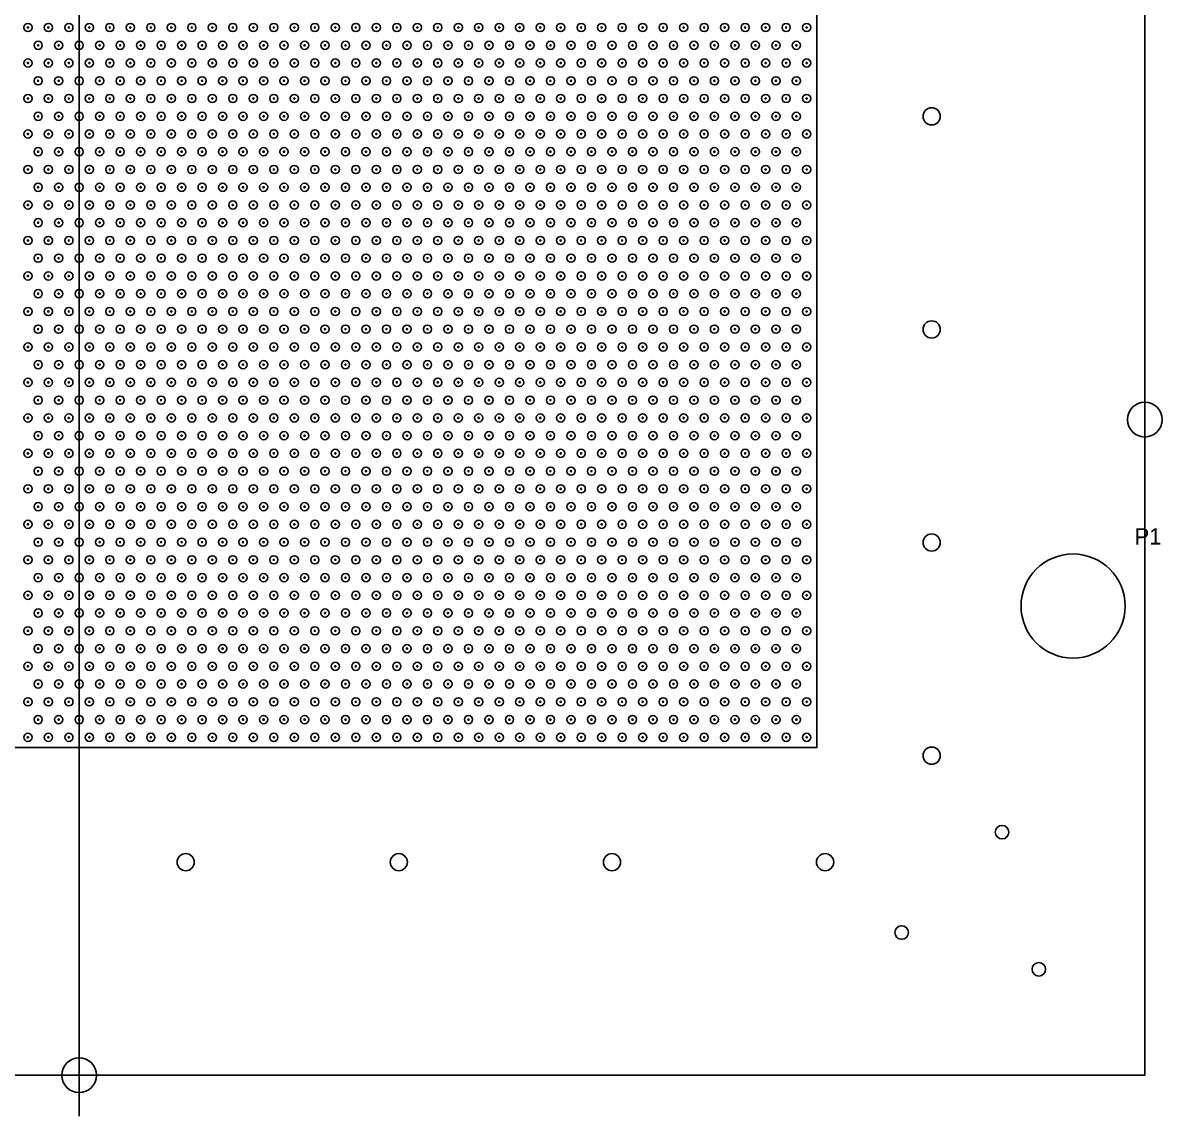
# Model space of a CAD drawing. Header units: millimetres. Extents: x -270 to 270, y -270 to 270.
# Drawn here: x -13.8 to 264.2, y -270 to -3.2 of the extents above; entities that cross this region are included whole.
import ezdxf

# ---------------------------------------------------------------- set-up
doc = ezdxf.new("R2010")
doc.units = ezdxf.units.MM
for name, color, linetype in [('ADXL', 30, 'Continuous'), ('APPUIS', 2, 'Continuous'), ('AXES', 8, 'Continuous'), ('CONTOUR', 7, 'Continuous'), ('MANUTENTION', 40, 'Continuous'), ('ORIFICES', 1, 'Continuous'), ('TARAUDAGES', 6, 'Continuous'), ('TROUS_LAMAGES', 5, 'Continuous'), ('ZONE_PERCEE', 3, 'Continuous')]:
    doc.layers.add(name, color=color, linetype=linetype)

msp = doc.modelspace()

# ---------------------------------------------------------------- linework, layer by layer
at = {"layer": 'ADXL'}
for centre in [(225.18, -200.68), (200.68, -225.18), (234.14, -234.14)]:
    msp.add_circle(centre, 1.65, dxfattribs=at)
at = {"layer": 'APPUIS'}
msp.add_circle((242.5, -145.5), 12.7, dxfattribs=at)
at = {"layer": 'AXES'}
msp.add_line((0, -270), (0, 270), dxfattribs=at)
at = {"layer": 'CONTOUR'}
msp.add_lwpolyline([(-260, -260), (260, -260), (260, 260), (-260, 260)], close=True, dxfattribs=at)
at = {"layer": 'MANUTENTION'}
for centre in [(260, -100), (0, -260)]:
    msp.add_circle(centre, 4.25, dxfattribs=at)
at = {"layer": 'ORIFICES'}
for centre in [(-12.5, -4.33), (-7.5, -4.33), (-2.5, -4.33), (2.5, -4.33), (7.5, -4.33), (12.5, -4.33), (17.5, -4.33), (22.5, -4.33), (27.5, -4.33), (32.5, -4.33), (37.5, -4.33), (42.5, -4.33), (47.5, -4.33), (52.5, -4.33), (57.5, -4.33), (62.5, -4.33), (67.5, -4.33), (72.5, -4.33), (77.5, -4.33), (82.5, -4.33), (87.5, -4.33), (92.5, -4.33), (97.5, -4.33), (102.5, -4.33), (107.5, -4.33), (112.5, -4.33), (117.5, -4.33), (122.5, -4.33), (127.5, -4.33), (132.5, -4.33), (137.5, -4.33), (142.5, -4.33), (147.5, -4.33), (152.5, -4.33), (157.5, -4.33), (162.5, -4.33), (167.5, -4.33), (172.5, -4.33), (177.5, -4.33), (-10, -8.66), (-5, -8.66), (0, -8.66), (5, -8.66), (10, -8.66), (15, -8.66), (20, -8.66), (25, -8.66), (30, -8.66), (35, -8.66), (40, -8.66), (45, -8.66), (50, -8.66), (55, -8.66), (60, -8.66), (65, -8.66), (70, -8.66), (75, -8.66), (80, -8.66), (85, -8.66), (90, -8.66), (95, -8.66), (100, -8.66), (105, -8.66), (110, -8.66), (115, -8.66), (120, -8.66), (125, -8.66), (130, -8.66), (135, -8.66), (140, -8.66), (145, -8.66), (150, -8.66), (155, -8.66), (160, -8.66), (165, -8.66), (170, -8.66), (175, -8.66), (-12.5, -12.99), (-7.5, -12.99), (-2.5, -12.99), (2.5, -12.99), (7.5, -12.99), (12.5, -12.99), (17.5, -12.99), (22.5, -12.99), (27.5, -12.99), (32.5, -12.99), (37.5, -12.99), (42.5, -12.99), (47.5, -12.99), (52.5, -12.99), (57.5, -12.99), (62.5, -12.99), (67.5, -12.99), (72.5, -12.99), (77.5, -12.99), (82.5, -12.99), (87.5, -12.99), (92.5, -12.99), (97.5, -12.99), (102.5, -12.99), (107.5, -12.99), (112.5, -12.99), (117.5, -12.99), (122.5, -12.99), (127.5, -12.99), (132.5, -12.99), (137.5, -12.99), (142.5, -12.99), (147.5, -12.99), (152.5, -12.99), (157.5, -12.99), (162.5, -12.99), (167.5, -12.99), (172.5, -12.99), (177.5, -12.99), (-10, -17.32), (-5, -17.32), (0, -17.32), (5, -17.32), (10, -17.32), (15, -17.32), (20, -17.32), (25, -17.32), (30, -17.32), (35, -17.32), (40, -17.32), (45, -17.32), (50, -17.32), (55, -17.32), (60, -17.32), (65, -17.32), (70, -17.32), (75, -17.32), (80, -17.32), (85, -17.32), (90, -17.32), (95, -17.32), (100, -17.32), (105, -17.32), (110, -17.32), (115, -17.32), (120, -17.32), (125, -17.32), (130, -17.32), (135, -17.32), (140, -17.32), (145, -17.32), (150, -17.32), (155, -17.32), (160, -17.32), (165, -17.32), (170, -17.32), (175, -17.32), (-12.5, -21.65), (-7.5, -21.65), (-2.5, -21.65), (2.5, -21.65), (7.5, -21.65), (12.5, -21.65), (17.5, -21.65), (22.5, -21.65), (27.5, -21.65), (32.5, -21.65), (37.5, -21.65), (42.5, -21.65), (47.5, -21.65), (52.5, -21.65), (57.5, -21.65), (62.5, -21.65), (67.5, -21.65), (72.5, -21.65), (77.5, -21.65), (82.5, -21.65), (87.5, -21.65), (92.5, -21.65), (97.5, -21.65), (102.5, -21.65), (107.5, -21.65), (112.5, -21.65), (117.5, -21.65), (122.5, -21.65), (127.5, -21.65), (132.5, -21.65), (137.5, -21.65), (142.5, -21.65), (147.5, -21.65), (152.5, -21.65), (157.5, -21.65), (162.5, -21.65), (167.5, -21.65), (172.5, -21.65), (177.5, -21.65), (-10, -25.98), (-5, -25.98), (0, -25.98), (5, -25.98), (10, -25.98), (15, -25.98), (20, -25.98), (25, -25.98), (30, -25.98), (35, -25.98), (40, -25.98), (45, -25.98), (50, -25.98), (55, -25.98), (60, -25.98), (65, -25.98), (70, -25.98), (75, -25.98), (80, -25.98), (85, -25.98), (90, -25.98), (95, -25.98), (100, -25.98), (105, -25.98), (110, -25.98), (115, -25.98), (120, -25.98), (125, -25.98), (130, -25.98), (135, -25.98), (140, -25.98), (145, -25.98), (150, -25.98), (155, -25.98), (160, -25.98), (165, -25.98), (170, -25.98), (175, -25.98), (-12.5, -30.31), (-7.5, -30.31), (-2.5, -30.31), (2.5, -30.31), (7.5, -30.31), (12.5, -30.31), (17.5, -30.31), (22.5, -30.31), (27.5, -30.31), (32.5, -30.31), (37.5, -30.31), (42.5, -30.31), (47.5, -30.31), (52.5, -30.31), (57.5, -30.31), (62.5, -30.31), (67.5, -30.31), (72.5, -30.31), (77.5, -30.31), (82.5, -30.31), (87.5, -30.31), (92.5, -30.31), (97.5, -30.31), (102.5, -30.31), (107.5, -30.31), (112.5, -30.31), (117.5, -30.31), (122.5, -30.31), (127.5, -30.31), (132.5, -30.31), (137.5, -30.31), (142.5, -30.31), (147.5, -30.31), (152.5, -30.31), (157.5, -30.31), (162.5, -30.31), (167.5, -30.31), (172.5, -30.31), (177.5, -30.31), (-10, -34.64), (-5, -34.64), (0, -34.64), (5, -34.64), (10, -34.64), (15, -34.64), (20, -34.64), (25, -34.64), (30, -34.64), (35, -34.64), (40, -34.64), (45, -34.64), (50, -34.64), (55, -34.64), (60, -34.64), (65, -34.64), (70, -34.64), (75, -34.64), (80, -34.64), (85, -34.64), (90, -34.64), (95, -34.64), (100, -34.64), (105, -34.64), (110, -34.64), (115, -34.64), (120, -34.64), (125, -34.64), (130, -34.64), (135, -34.64), (140, -34.64), (145, -34.64), (150, -34.64), (155, -34.64), (160, -34.64), (165, -34.64), (170, -34.64), (175, -34.64), (-12.5, -38.97), (-7.5, -38.97), (-2.5, -38.97), (2.5, -38.97), (7.5, -38.97), (12.5, -38.97), (17.5, -38.97), (22.5, -38.97), (27.5, -38.97), (32.5, -38.97), (37.5, -38.97), (42.5, -38.97), (47.5, -38.97), (52.5, -38.97), (57.5, -38.97), (62.5, -38.97), (67.5, -38.97), (72.5, -38.97), (77.5, -38.97), (82.5, -38.97), (87.5, -38.97), (92.5, -38.97), (97.5, -38.97), (102.5, -38.97), (107.5, -38.97), (112.5, -38.97), (117.5, -38.97), (122.5, -38.97), (127.5, -38.97), (132.5, -38.97), (137.5, -38.97), (142.5, -38.97), (147.5, -38.97), (152.5, -38.97), (157.5, -38.97), (162.5, -38.97), (167.5, -38.97), (172.5, -38.97), (177.5, -38.97), (-10, -43.3), (-5, -43.3), (0, -43.3), (5, -43.3), (10, -43.3), (15, -43.3), (20, -43.3), (25, -43.3), (30, -43.3), (35, -43.3), (40, -43.3), (45, -43.3), (50, -43.3), (55, -43.3), (60, -43.3), (65, -43.3), (70, -43.3), (75, -43.3), (80, -43.3), (85, -43.3), (90, -43.3), (95, -43.3), (100, -43.3), (105, -43.3), (110, -43.3), (115, -43.3), (120, -43.3), (125, -43.3), (130, -43.3), (135, -43.3), (140, -43.3), (145, -43.3), (150, -43.3), (155, -43.3), (160, -43.3), (165, -43.3), (170, -43.3), (175, -43.3), (-12.5, -47.63), (-7.5, -47.63), (-2.5, -47.63), (2.5, -47.63), (7.5, -47.63), (12.5, -47.63), (17.5, -47.63), (22.5, -47.63), (27.5, -47.63), (32.5, -47.63), (37.5, -47.63), (42.5, -47.63), (47.5, -47.63), (52.5, -47.63), (57.5, -47.63), (62.5, -47.63), (67.5, -47.63), (72.5, -47.63), (77.5, -47.63), (82.5, -47.63), (87.5, -47.63), (92.5, -47.63), (97.5, -47.63), (102.5, -47.63), (107.5, -47.63), (112.5, -47.63), (117.5, -47.63), (122.5, -47.63), (127.5, -47.63), (132.5, -47.63), (137.5, -47.63), (142.5, -47.63), (147.5, -47.63), (152.5, -47.63), (157.5, -47.63), (162.5, -47.63), (167.5, -47.63), (172.5, -47.63), (177.5, -47.63), (-10, -51.96), (-5, -51.96), (0, -51.96), (5, -51.96), (10, -51.96), (15, -51.96), (20, -51.96), (25, -51.96), (30, -51.96), (35, -51.96), (40, -51.96), (45, -51.96), (50, -51.96), (55, -51.96), (60, -51.96), (65, -51.96), (70, -51.96), (75, -51.96), (80, -51.96), (85, -51.96), (90, -51.96), (95, -51.96), (100, -51.96), (105, -51.96), (110, -51.96), (115, -51.96), (120, -51.96), (125, -51.96), (130, -51.96), (135, -51.96), (140, -51.96), (145, -51.96), (150, -51.96), (155, -51.96), (160, -51.96), (165, -51.96), (170, -51.96), (175, -51.96), (-12.5, -56.29), (-7.5, -56.29), (-2.5, -56.29), (2.5, -56.29), (7.5, -56.29), (12.5, -56.29), (17.5, -56.29), (22.5, -56.29), (27.5, -56.29), (32.5, -56.29), (37.5, -56.29), (42.5, -56.29), (47.5, -56.29), (52.5, -56.29), (57.5, -56.29), (62.5, -56.29), (67.5, -56.29), (72.5, -56.29), (77.5, -56.29), (82.5, -56.29), (87.5, -56.29), (92.5, -56.29), (97.5, -56.29), (102.5, -56.29), (107.5, -56.29), (112.5, -56.29), (117.5, -56.29), (122.5, -56.29), (127.5, -56.29), (132.5, -56.29), (137.5, -56.29), (142.5, -56.29), (147.5, -56.29), (152.5, -56.29), (157.5, -56.29), (162.5, -56.29), (167.5, -56.29), (172.5, -56.29), (177.5, -56.29), (-10, -60.62), (-5, -60.62), (0, -60.62), (5, -60.62), (10, -60.62), (15, -60.62), (20, -60.62), (25, -60.62), (30, -60.62), (35, -60.62), (40, -60.62), (45, -60.62), (50, -60.62), (55, -60.62), (60, -60.62), (65, -60.62), (70, -60.62), (75, -60.62), (80, -60.62), (85, -60.62), (90, -60.62), (95, -60.62), (100, -60.62), (105, -60.62), (110, -60.62), (115, -60.62), (120, -60.62), (125, -60.62), (130, -60.62), (135, -60.62), (140, -60.62), (145, -60.62), (150, -60.62), (155, -60.62), (160, -60.62), (165, -60.62), (170, -60.62), (175, -60.62), (-12.5, -64.95), (-7.5, -64.95), (-2.5, -64.95), (2.5, -64.95), (7.5, -64.95), (12.5, -64.95), (17.5, -64.95), (22.5, -64.95), (27.5, -64.95), (32.5, -64.95), (37.5, -64.95), (42.5, -64.95), (47.5, -64.95), (52.5, -64.95), (57.5, -64.95), (62.5, -64.95), (67.5, -64.95), (72.5, -64.95), (77.5, -64.95), (82.5, -64.95), (87.5, -64.95), (92.5, -64.95), (97.5, -64.95), (102.5, -64.95), (107.5, -64.95), (112.5, -64.95), (117.5, -64.95), (122.5, -64.95), (127.5, -64.95), (132.5, -64.95), (137.5, -64.95), (142.5, -64.95), (147.5, -64.95), (152.5, -64.95), (157.5, -64.95), (162.5, -64.95), (167.5, -64.95), (172.5, -64.95), (177.5, -64.95), (-10, -69.28), (-5, -69.28), (0, -69.28), (5, -69.28), (10, -69.28), (15, -69.28), (20, -69.28), (25, -69.28), (30, -69.28), (35, -69.28), (40, -69.28), (45, -69.28), (50, -69.28), (55, -69.28), (60, -69.28), (65, -69.28), (70, -69.28), (75, -69.28), (80, -69.28), (85, -69.28), (90, -69.28), (95, -69.28), (100, -69.28), (105, -69.28), (110, -69.28), (115, -69.28), (120, -69.28), (125, -69.28), (130, -69.28), (135, -69.28), (140, -69.28), (145, -69.28), (150, -69.28), (155, -69.28), (160, -69.28), (165, -69.28), (170, -69.28), (175, -69.28), (-12.5, -73.61), (-7.5, -73.61), (-2.5, -73.61), (2.5, -73.61), (7.5, -73.61), (12.5, -73.61), (17.5, -73.61), (22.5, -73.61), (27.5, -73.61), (32.5, -73.61), (37.5, -73.61), (42.5, -73.61), (47.5, -73.61), (52.5, -73.61), (57.5, -73.61), (62.5, -73.61), (67.5, -73.61), (72.5, -73.61), (77.5, -73.61), (82.5, -73.61), (87.5, -73.61), (92.5, -73.61), (97.5, -73.61), (102.5, -73.61), (107.5, -73.61), (112.5, -73.61), (117.5, -73.61), (122.5, -73.61), (127.5, -73.61), (132.5, -73.61), (137.5, -73.61), (142.5, -73.61), (147.5, -73.61), (152.5, -73.61), (157.5, -73.61), (162.5, -73.61), (167.5, -73.61), (172.5, -73.61), (177.5, -73.61), (-10, -77.94), (-5, -77.94), (0, -77.94), (5, -77.94), (10, -77.94), (15, -77.94), (20, -77.94), (25, -77.94), (30, -77.94), (35, -77.94), (40, -77.94), (45, -77.94), (50, -77.94), (55, -77.94), (60, -77.94), (65, -77.94), (70, -77.94), (75, -77.94), (80, -77.94), (85, -77.94), (90, -77.94), (95, -77.94), (100, -77.94), (105, -77.94), (110, -77.94), (115, -77.94), (120, -77.94), (125, -77.94), (130, -77.94), (135, -77.94), (140, -77.94), (145, -77.94), (150, -77.94), (155, -77.94), (160, -77.94), (165, -77.94), (170, -77.94), (175, -77.94), (-12.5, -82.27), (-7.5, -82.27), (-2.5, -82.27), (2.5, -82.27), (7.5, -82.27), (12.5, -82.27), (17.5, -82.27), (22.5, -82.27), (27.5, -82.27), (32.5, -82.27), (37.5, -82.27), (42.5, -82.27), (47.5, -82.27), (52.5, -82.27), (57.5, -82.27), (62.5, -82.27), (67.5, -82.27), (72.5, -82.27), (77.5, -82.27), (82.5, -82.27), (87.5, -82.27), (92.5, -82.27), (97.5, -82.27), (102.5, -82.27), (107.5, -82.27), (112.5, -82.27), (117.5, -82.27), (122.5, -82.27), (127.5, -82.27), (132.5, -82.27), (137.5, -82.27), (142.5, -82.27), (147.5, -82.27), (152.5, -82.27), (157.5, -82.27), (162.5, -82.27), (167.5, -82.27), (172.5, -82.27), (177.5, -82.27), (-10, -86.6), (-5, -86.6), (0, -86.6), (5, -86.6), (10, -86.6), (15, -86.6), (20, -86.6), (25, -86.6), (30, -86.6), (35, -86.6), (40, -86.6), (45, -86.6), (50, -86.6), (55, -86.6), (60, -86.6), (65, -86.6), (70, -86.6), (75, -86.6), (80, -86.6), (85, -86.6), (90, -86.6), (95, -86.6), (100, -86.6), (105, -86.6), (110, -86.6), (115, -86.6), (120, -86.6), (125, -86.6), (130, -86.6), (135, -86.6), (140, -86.6), (145, -86.6), (150, -86.6), (155, -86.6), (160, -86.6), (165, -86.6), (170, -86.6), (175, -86.6), (-12.5, -90.93), (-7.5, -90.93), (-2.5, -90.93), (2.5, -90.93), (7.5, -90.93), (12.5, -90.93), (17.5, -90.93), (22.5, -90.93), (27.5, -90.93), (32.5, -90.93), (37.5, -90.93), (42.5, -90.93), (47.5, -90.93), (52.5, -90.93), (57.5, -90.93), (62.5, -90.93), (67.5, -90.93), (72.5, -90.93), (77.5, -90.93), (82.5, -90.93), (87.5, -90.93), (92.5, -90.93), (97.5, -90.93), (102.5, -90.93), (107.5, -90.93), (112.5, -90.93), (117.5, -90.93), (122.5, -90.93), (127.5, -90.93), (132.5, -90.93), (137.5, -90.93), (142.5, -90.93), (147.5, -90.93), (152.5, -90.93), (157.5, -90.93), (162.5, -90.93), (167.5, -90.93), (172.5, -90.93), (177.5, -90.93), (-10, -95.26), (-5, -95.26), (0, -95.26), (5, -95.26), (10, -95.26), (15, -95.26), (20, -95.26), (25, -95.26), (30, -95.26), (35, -95.26), (40, -95.26), (45, -95.26), (50, -95.26), (55, -95.26), (60, -95.26), (65, -95.26), (70, -95.26), (75, -95.26), (80, -95.26), (85, -95.26), (90, -95.26), (95, -95.26), (100, -95.26), (105, -95.26), (110, -95.26), (115, -95.26), (120, -95.26), (125, -95.26), (130, -95.26), (135, -95.26), (140, -95.26), (145, -95.26), (150, -95.26), (155, -95.26), (160, -95.26), (165, -95.26), (170, -95.26), (175, -95.26), (-12.5, -99.59), (-7.5, -99.59), (-2.5, -99.59), (2.5, -99.59), (7.5, -99.59), (12.5, -99.59), (17.5, -99.59), (22.5, -99.59), (27.5, -99.59), (32.5, -99.59), (37.5, -99.59), (42.5, -99.59), (47.5, -99.59), (52.5, -99.59), (57.5, -99.59), (62.5, -99.59), (67.5, -99.59), (72.5, -99.59), (77.5, -99.59), (82.5, -99.59), (87.5, -99.59), (92.5, -99.59), (97.5, -99.59), (102.5, -99.59), (107.5, -99.59), (112.5, -99.59), (117.5, -99.59), (122.5, -99.59), (127.5, -99.59), (132.5, -99.59), (137.5, -99.59), (142.5, -99.59), (147.5, -99.59), (152.5, -99.59), (157.5, -99.59), (162.5, -99.59), (167.5, -99.59), (172.5, -99.59), (177.5, -99.59), (-10, -103.92), (-5, -103.92), (0, -103.92), (5, -103.92), (10, -103.92), (15, -103.92), (20, -103.92), (25, -103.92), (30, -103.92), (35, -103.92), (40, -103.92), (45, -103.92), (50, -103.92), (55, -103.92), (60, -103.92), (65, -103.92), (70, -103.92), (75, -103.92), (80, -103.92), (85, -103.92), (90, -103.92), (95, -103.92), (100, -103.92), (105, -103.92), (110, -103.92), (115, -103.92), (120, -103.92), (125, -103.92), (130, -103.92), (135, -103.92), (140, -103.92), (145, -103.92), (150, -103.92), (155, -103.92), (160, -103.92), (165, -103.92), (170, -103.92), (175, -103.92), (-12.5, -108.25), (-7.5, -108.25), (-2.5, -108.25), (2.5, -108.25), (7.5, -108.25), (12.5, -108.25), (17.5, -108.25), (22.5, -108.25), (27.5, -108.25), (32.5, -108.25), (37.5, -108.25), (42.5, -108.25), (47.5, -108.25), (52.5, -108.25), (57.5, -108.25), (62.5, -108.25), (67.5, -108.25), (72.5, -108.25), (77.5, -108.25), (82.5, -108.25), (87.5, -108.25), (92.5, -108.25), (97.5, -108.25), (102.5, -108.25), (107.5, -108.25), (112.5, -108.25), (117.5, -108.25), (122.5, -108.25), (127.5, -108.25), (132.5, -108.25), (137.5, -108.25), (142.5, -108.25), (147.5, -108.25), (152.5, -108.25), (157.5, -108.25), (162.5, -108.25), (167.5, -108.25), (172.5, -108.25), (177.5, -108.25), (-10, -112.58), (-5, -112.58), (0, -112.58), (5, -112.58), (10, -112.58), (15, -112.58), (20, -112.58), (25, -112.58), (30, -112.58), (35, -112.58), (40, -112.58), (45, -112.58), (50, -112.58), (55, -112.58), (60, -112.58), (65, -112.58), (70, -112.58), (75, -112.58), (80, -112.58), (85, -112.58), (90, -112.58), (95, -112.58), (100, -112.58), (105, -112.58), (110, -112.58), (115, -112.58), (120, -112.58), (125, -112.58), (130, -112.58), (135, -112.58), (140, -112.58), (145, -112.58), (150, -112.58), (155, -112.58), (160, -112.58), (165, -112.58), (170, -112.58), (175, -112.58), (-12.5, -116.91), (-7.5, -116.91), (-2.5, -116.91), (2.5, -116.91), (7.5, -116.91), (12.5, -116.91), (17.5, -116.91), (22.5, -116.91), (27.5, -116.91), (32.5, -116.91), (37.5, -116.91), (42.5, -116.91), (47.5, -116.91), (52.5, -116.91), (57.5, -116.91), (62.5, -116.91), (67.5, -116.91), (72.5, -116.91), (77.5, -116.91), (82.5, -116.91), (87.5, -116.91), (92.5, -116.91), (97.5, -116.91), (102.5, -116.91), (107.5, -116.91), (112.5, -116.91), (117.5, -116.91), (122.5, -116.91), (127.5, -116.91), (132.5, -116.91), (137.5, -116.91), (142.5, -116.91), (147.5, -116.91), (152.5, -116.91), (157.5, -116.91), (162.5, -116.91), (167.5, -116.91), (172.5, -116.91), (177.5, -116.91), (-10, -121.24), (-5, -121.24), (0, -121.24), (5, -121.24), (10, -121.24), (15, -121.24), (20, -121.24), (25, -121.24), (30, -121.24), (35, -121.24), (40, -121.24), (45, -121.24), (50, -121.24), (55, -121.24), (60, -121.24), (65, -121.24), (70, -121.24), (75, -121.24), (80, -121.24), (85, -121.24), (90, -121.24), (95, -121.24), (100, -121.24), (105, -121.24), (110, -121.24), (115, -121.24), (120, -121.24), (125, -121.24), (130, -121.24), (135, -121.24), (140, -121.24), (145, -121.24), (150, -121.24), (155, -121.24), (160, -121.24), (165, -121.24), (170, -121.24), (175, -121.24), (-12.5, -125.57), (-7.5, -125.57), (-2.5, -125.57), (2.5, -125.57), (7.5, -125.57), (12.5, -125.57), (17.5, -125.57), (22.5, -125.57), (27.5, -125.57), (32.5, -125.57), (37.5, -125.57), (42.5, -125.57), (47.5, -125.57), (52.5, -125.57), (57.5, -125.57), (62.5, -125.57), (67.5, -125.57), (72.5, -125.57), (77.5, -125.57), (82.5, -125.57), (87.5, -125.57), (92.5, -125.57), (97.5, -125.57), (102.5, -125.57), (107.5, -125.57), (112.5, -125.57), (117.5, -125.57), (122.5, -125.57), (127.5, -125.57), (132.5, -125.57), (137.5, -125.57), (142.5, -125.57), (147.5, -125.57), (152.5, -125.57), (157.5, -125.57), (162.5, -125.57), (167.5, -125.57), (172.5, -125.57), (177.5, -125.57), (-10, -129.9), (-5, -129.9), (0, -129.9), (5, -129.9), (10, -129.9), (15, -129.9), (20, -129.9), (25, -129.9), (30, -129.9), (35, -129.9), (40, -129.9), (45, -129.9), (50, -129.9), (55, -129.9), (60, -129.9), (65, -129.9), (70, -129.9), (75, -129.9), (80, -129.9), (85, -129.9), (90, -129.9), (95, -129.9), (100, -129.9), (105, -129.9), (110, -129.9), (115, -129.9), (120, -129.9), (125, -129.9), (130, -129.9), (135, -129.9), (140, -129.9), (145, -129.9), (150, -129.9), (155, -129.9), (160, -129.9), (165, -129.9), (170, -129.9), (175, -129.9), (-12.5, -134.23), (-7.5, -134.23), (-2.5, -134.23), (2.5, -134.23), (7.5, -134.23), (12.5, -134.23), (17.5, -134.23), (22.5, -134.23), (27.5, -134.23), (32.5, -134.23), (37.5, -134.23), (42.5, -134.23), (47.5, -134.23), (52.5, -134.23), (57.5, -134.23), (62.5, -134.23), (67.5, -134.23), (72.5, -134.23), (77.5, -134.23), (82.5, -134.23), (87.5, -134.23), (92.5, -134.23), (97.5, -134.23), (102.5, -134.23), (107.5, -134.23), (112.5, -134.23), (117.5, -134.23), (122.5, -134.23), (127.5, -134.23), (132.5, -134.23), (137.5, -134.23), (142.5, -134.23), (147.5, -134.23), (152.5, -134.23), (157.5, -134.23), (162.5, -134.23), (167.5, -134.23), (172.5, -134.23), (177.5, -134.23), (-10, -138.56), (-5, -138.56), (0, -138.56), (5, -138.56), (10, -138.56), (15, -138.56), (20, -138.56), (25, -138.56), (30, -138.56), (35, -138.56), (40, -138.56), (45, -138.56), (50, -138.56), (55, -138.56), (60, -138.56), (65, -138.56), (70, -138.56), (75, -138.56), (80, -138.56), (85, -138.56), (90, -138.56), (95, -138.56), (100, -138.56), (105, -138.56), (110, -138.56), (115, -138.56), (120, -138.56), (125, -138.56), (130, -138.56), (135, -138.56), (140, -138.56), (145, -138.56), (150, -138.56), (155, -138.56), (160, -138.56), (165, -138.56), (170, -138.56), (175, -138.56), (-12.5, -142.89), (-7.5, -142.89), (-2.5, -142.89), (2.5, -142.89), (7.5, -142.89), (12.5, -142.89), (17.5, -142.89), (22.5, -142.89), (27.5, -142.89), (32.5, -142.89), (37.5, -142.89), (42.5, -142.89), (47.5, -142.89), (52.5, -142.89), (57.5, -142.89), (62.5, -142.89), (67.5, -142.89), (72.5, -142.89), (77.5, -142.89), (82.5, -142.89), (87.5, -142.89), (92.5, -142.89), (97.5, -142.89), (102.5, -142.89), (107.5, -142.89), (112.5, -142.89), (117.5, -142.89), (122.5, -142.89), (127.5, -142.89), (132.5, -142.89), (137.5, -142.89), (142.5, -142.89), (147.5, -142.89), (152.5, -142.89), (157.5, -142.89), (162.5, -142.89), (167.5, -142.89), (172.5, -142.89), (177.5, -142.89), (-10, -147.22), (-5, -147.22), (0, -147.22), (5, -147.22), (10, -147.22), (15, -147.22), (20, -147.22), (25, -147.22), (30, -147.22), (35, -147.22), (40, -147.22), (45, -147.22), (50, -147.22), (55, -147.22), (60, -147.22), (65, -147.22), (70, -147.22), (75, -147.22), (80, -147.22), (85, -147.22), (90, -147.22), (95, -147.22), (100, -147.22), (105, -147.22), (110, -147.22), (115, -147.22), (120, -147.22), (125, -147.22), (130, -147.22), (135, -147.22), (140, -147.22), (145, -147.22), (150, -147.22), (155, -147.22), (160, -147.22), (165, -147.22), (170, -147.22), (175, -147.22), (-12.5, -151.55), (-7.5, -151.55), (-2.5, -151.55), (2.5, -151.55), (7.5, -151.55), (12.5, -151.55), (17.5, -151.55), (22.5, -151.55), (27.5, -151.55), (32.5, -151.55), (37.5, -151.55), (42.5, -151.55), (47.5, -151.55), (52.5, -151.55), (57.5, -151.55), (62.5, -151.55), (67.5, -151.55), (72.5, -151.55), (77.5, -151.55), (82.5, -151.55), (87.5, -151.55), (92.5, -151.55), (97.5, -151.55), (102.5, -151.55), (107.5, -151.55), (112.5, -151.55), (117.5, -151.55), (122.5, -151.55), (127.5, -151.55), (132.5, -151.55), (137.5, -151.55), (142.5, -151.55), (147.5, -151.55), (152.5, -151.55), (157.5, -151.55), (162.5, -151.55), (167.5, -151.55), (172.5, -151.55), (177.5, -151.55), (-10, -155.88), (-5, -155.88), (0, -155.88), (5, -155.88), (10, -155.88), (15, -155.88), (20, -155.88), (25, -155.88), (30, -155.88), (35, -155.88), (40, -155.88), (45, -155.88), (50, -155.88), (55, -155.88), (60, -155.88), (65, -155.88), (70, -155.88), (75, -155.88), (80, -155.88), (85, -155.88), (90, -155.88), (95, -155.88), (100, -155.88), (105, -155.88), (110, -155.88), (115, -155.88), (120, -155.88), (125, -155.88), (130, -155.88), (135, -155.88), (140, -155.88), (145, -155.88), (150, -155.88), (155, -155.88), (160, -155.88), (165, -155.88), (170, -155.88), (175, -155.88), (-12.5, -160.21), (-7.5, -160.21), (-2.5, -160.21), (2.5, -160.21), (7.5, -160.21), (12.5, -160.21), (17.5, -160.21), (22.5, -160.21), (27.5, -160.21), (32.5, -160.21), (37.5, -160.21), (42.5, -160.21), (47.5, -160.21), (52.5, -160.21), (57.5, -160.21), (62.5, -160.21), (67.5, -160.21), (72.5, -160.21), (77.5, -160.21), (82.5, -160.21), (87.5, -160.21), (92.5, -160.21), (97.5, -160.21), (102.5, -160.21), (107.5, -160.21), (112.5, -160.21), (117.5, -160.21), (122.5, -160.21), (127.5, -160.21), (132.5, -160.21), (137.5, -160.21), (142.5, -160.21), (147.5, -160.21), (152.5, -160.21), (157.5, -160.21), (162.5, -160.21), (167.5, -160.21), (172.5, -160.21), (177.5, -160.21), (-10, -164.54), (-5, -164.54), (0, -164.54), (5, -164.54), (10, -164.54), (15, -164.54), (20, -164.54), (25, -164.54), (30, -164.54), (35, -164.54), (40, -164.54), (45, -164.54), (50, -164.54), (55, -164.54), (60, -164.54), (65, -164.54), (70, -164.54), (75, -164.54), (80, -164.54), (85, -164.54), (90, -164.54), (95, -164.54), (100, -164.54), (105, -164.54), (110, -164.54), (115, -164.54), (120, -164.54), (125, -164.54), (130, -164.54), (135, -164.54), (140, -164.54), (145, -164.54), (150, -164.54), (155, -164.54), (160, -164.54), (165, -164.54), (170, -164.54), (175, -164.54), (-12.5, -168.87), (-7.5, -168.87), (-2.5, -168.87), (2.5, -168.87), (7.5, -168.87), (12.5, -168.87), (17.5, -168.87), (22.5, -168.87), (27.5, -168.87), (32.5, -168.87), (37.5, -168.87), (42.5, -168.87), (47.5, -168.87), (52.5, -168.87), (57.5, -168.87), (62.5, -168.87), (67.5, -168.87), (72.5, -168.87), (77.5, -168.87), (82.5, -168.87), (87.5, -168.87), (92.5, -168.87), (97.5, -168.87), (102.5, -168.87), (107.5, -168.87), (112.5, -168.87), (117.5, -168.87), (122.5, -168.87), (127.5, -168.87), (132.5, -168.87), (137.5, -168.87), (142.5, -168.87), (147.5, -168.87), (152.5, -168.87), (157.5, -168.87), (162.5, -168.87), (167.5, -168.87), (172.5, -168.87), (177.5, -168.87), (-10, -173.21), (-5, -173.21), (0, -173.21), (5, -173.21), (10, -173.21), (15, -173.21), (20, -173.21), (25, -173.21), (30, -173.21), (35, -173.21), (40, -173.21), (45, -173.21), (50, -173.21), (55, -173.21), (60, -173.21), (65, -173.21), (70, -173.21), (75, -173.21), (80, -173.21), (85, -173.21), (90, -173.21), (95, -173.21), (100, -173.21), (105, -173.21), (110, -173.21), (115, -173.21), (120, -173.21), (125, -173.21), (130, -173.21), (135, -173.21), (140, -173.21), (145, -173.21), (150, -173.21), (155, -173.21), (160, -173.21), (165, -173.21), (170, -173.21), (175, -173.21), (-12.5, -177.54), (-7.5, -177.54), (-2.5, -177.54), (2.5, -177.54), (7.5, -177.54), (12.5, -177.54), (17.5, -177.54), (22.5, -177.54), (27.5, -177.54), (32.5, -177.54), (37.5, -177.54), (42.5, -177.54), (47.5, -177.54), (52.5, -177.54), (57.5, -177.54), (62.5, -177.54), (67.5, -177.54), (72.5, -177.54), (77.5, -177.54), (82.5, -177.54), (87.5, -177.54), (92.5, -177.54), (97.5, -177.54), (102.5, -177.54), (107.5, -177.54), (112.5, -177.54), (117.5, -177.54), (122.5, -177.54), (127.5, -177.54), (132.5, -177.54), (137.5, -177.54), (142.5, -177.54), (147.5, -177.54), (152.5, -177.54), (157.5, -177.54), (162.5, -177.54), (167.5, -177.54), (172.5, -177.54), (177.5, -177.54)]:
    msp.add_circle(centre, 0.15, dxfattribs=at)
at = {"layer": 'TARAUDAGES'}
for centre in [(208, -26), (208, -78), (208, -130), (208, -182), (26, -208), (78, -208), (130, -208), (182, -208)]:
    msp.add_circle(centre, 2.1, dxfattribs=at)
at = {"layer": 'TROUS_LAMAGES'}
for centre in [(-12.5, -4.33), (-7.5, -4.33), (-2.5, -4.33), (2.5, -4.33), (7.5, -4.33), (12.5, -4.33), (17.5, -4.33), (22.5, -4.33), (27.5, -4.33), (32.5, -4.33), (37.5, -4.33), (42.5, -4.33), (47.5, -4.33), (52.5, -4.33), (57.5, -4.33), (62.5, -4.33), (67.5, -4.33), (72.5, -4.33), (77.5, -4.33), (82.5, -4.33), (87.5, -4.33), (92.5, -4.33), (97.5, -4.33), (102.5, -4.33), (107.5, -4.33), (112.5, -4.33), (117.5, -4.33), (122.5, -4.33), (127.5, -4.33), (132.5, -4.33), (137.5, -4.33), (142.5, -4.33), (147.5, -4.33), (152.5, -4.33), (157.5, -4.33), (162.5, -4.33), (167.5, -4.33), (172.5, -4.33), (177.5, -4.33), (-10, -8.66), (-5, -8.66), (0, -8.66), (5, -8.66), (10, -8.66), (15, -8.66), (20, -8.66), (25, -8.66), (30, -8.66), (35, -8.66), (40, -8.66), (45, -8.66), (50, -8.66), (55, -8.66), (60, -8.66), (65, -8.66), (70, -8.66), (75, -8.66), (80, -8.66), (85, -8.66), (90, -8.66), (95, -8.66), (100, -8.66), (105, -8.66), (110, -8.66), (115, -8.66), (120, -8.66), (125, -8.66), (130, -8.66), (135, -8.66), (140, -8.66), (145, -8.66), (150, -8.66), (155, -8.66), (160, -8.66), (165, -8.66), (170, -8.66), (175, -8.66), (-12.5, -12.99), (-7.5, -12.99), (-2.5, -12.99), (2.5, -12.99), (7.5, -12.99), (12.5, -12.99), (17.5, -12.99), (22.5, -12.99), (27.5, -12.99), (32.5, -12.99), (37.5, -12.99), (42.5, -12.99), (47.5, -12.99), (52.5, -12.99), (57.5, -12.99), (62.5, -12.99), (67.5, -12.99), (72.5, -12.99), (77.5, -12.99), (82.5, -12.99), (87.5, -12.99), (92.5, -12.99), (97.5, -12.99), (102.5, -12.99), (107.5, -12.99), (112.5, -12.99), (117.5, -12.99), (122.5, -12.99), (127.5, -12.99), (132.5, -12.99), (137.5, -12.99), (142.5, -12.99), (147.5, -12.99), (152.5, -12.99), (157.5, -12.99), (162.5, -12.99), (167.5, -12.99), (172.5, -12.99), (177.5, -12.99), (-10, -17.32), (-5, -17.32), (0, -17.32), (5, -17.32), (10, -17.32), (15, -17.32), (20, -17.32), (25, -17.32), (30, -17.32), (35, -17.32), (40, -17.32), (45, -17.32), (50, -17.32), (55, -17.32), (60, -17.32), (65, -17.32), (70, -17.32), (75, -17.32), (80, -17.32), (85, -17.32), (90, -17.32), (95, -17.32), (100, -17.32), (105, -17.32), (110, -17.32), (115, -17.32), (120, -17.32), (125, -17.32), (130, -17.32), (135, -17.32), (140, -17.32), (145, -17.32), (150, -17.32), (155, -17.32), (160, -17.32), (165, -17.32), (170, -17.32), (175, -17.32), (-12.5, -21.65), (-7.5, -21.65), (-2.5, -21.65), (2.5, -21.65), (7.5, -21.65), (12.5, -21.65), (17.5, -21.65), (22.5, -21.65), (27.5, -21.65), (32.5, -21.65), (37.5, -21.65), (42.5, -21.65), (47.5, -21.65), (52.5, -21.65), (57.5, -21.65), (62.5, -21.65), (67.5, -21.65), (72.5, -21.65), (77.5, -21.65), (82.5, -21.65), (87.5, -21.65), (92.5, -21.65), (97.5, -21.65), (102.5, -21.65), (107.5, -21.65), (112.5, -21.65), (117.5, -21.65), (122.5, -21.65), (127.5, -21.65), (132.5, -21.65), (137.5, -21.65), (142.5, -21.65), (147.5, -21.65), (152.5, -21.65), (157.5, -21.65), (162.5, -21.65), (167.5, -21.65), (172.5, -21.65), (177.5, -21.65), (-10, -25.98), (-5, -25.98), (0, -25.98), (5, -25.98), (10, -25.98), (15, -25.98), (20, -25.98), (25, -25.98), (30, -25.98), (35, -25.98), (40, -25.98), (45, -25.98), (50, -25.98), (55, -25.98), (60, -25.98), (65, -25.98), (70, -25.98), (75, -25.98), (80, -25.98), (85, -25.98), (90, -25.98), (95, -25.98), (100, -25.98), (105, -25.98), (110, -25.98), (115, -25.98), (120, -25.98), (125, -25.98), (130, -25.98), (135, -25.98), (140, -25.98), (145, -25.98), (150, -25.98), (155, -25.98), (160, -25.98), (165, -25.98), (170, -25.98), (175, -25.98), (-12.5, -30.31), (-7.5, -30.31), (-2.5, -30.31), (2.5, -30.31), (7.5, -30.31), (12.5, -30.31), (17.5, -30.31), (22.5, -30.31), (27.5, -30.31), (32.5, -30.31), (37.5, -30.31), (42.5, -30.31), (47.5, -30.31), (52.5, -30.31), (57.5, -30.31), (62.5, -30.31), (67.5, -30.31), (72.5, -30.31), (77.5, -30.31), (82.5, -30.31), (87.5, -30.31), (92.5, -30.31), (97.5, -30.31), (102.5, -30.31), (107.5, -30.31), (112.5, -30.31), (117.5, -30.31), (122.5, -30.31), (127.5, -30.31), (132.5, -30.31), (137.5, -30.31), (142.5, -30.31), (147.5, -30.31), (152.5, -30.31), (157.5, -30.31), (162.5, -30.31), (167.5, -30.31), (172.5, -30.31), (177.5, -30.31), (-10, -34.64), (-5, -34.64), (0, -34.64), (5, -34.64), (10, -34.64), (15, -34.64), (20, -34.64), (25, -34.64), (30, -34.64), (35, -34.64), (40, -34.64), (45, -34.64), (50, -34.64), (55, -34.64), (60, -34.64), (65, -34.64), (70, -34.64), (75, -34.64), (80, -34.64), (85, -34.64), (90, -34.64), (95, -34.64), (100, -34.64), (105, -34.64), (110, -34.64), (115, -34.64), (120, -34.64), (125, -34.64), (130, -34.64), (135, -34.64), (140, -34.64), (145, -34.64), (150, -34.64), (155, -34.64), (160, -34.64), (165, -34.64), (170, -34.64), (175, -34.64), (-12.5, -38.97), (-7.5, -38.97), (-2.5, -38.97), (2.5, -38.97), (7.5, -38.97), (12.5, -38.97), (17.5, -38.97), (22.5, -38.97), (27.5, -38.97), (32.5, -38.97), (37.5, -38.97), (42.5, -38.97), (47.5, -38.97), (52.5, -38.97), (57.5, -38.97), (62.5, -38.97), (67.5, -38.97), (72.5, -38.97), (77.5, -38.97), (82.5, -38.97), (87.5, -38.97), (92.5, -38.97), (97.5, -38.97), (102.5, -38.97), (107.5, -38.97), (112.5, -38.97), (117.5, -38.97), (122.5, -38.97), (127.5, -38.97), (132.5, -38.97), (137.5, -38.97), (142.5, -38.97), (147.5, -38.97), (152.5, -38.97), (157.5, -38.97), (162.5, -38.97), (167.5, -38.97), (172.5, -38.97), (177.5, -38.97), (-10, -43.3), (-5, -43.3), (0, -43.3), (5, -43.3), (10, -43.3), (15, -43.3), (20, -43.3), (25, -43.3), (30, -43.3), (35, -43.3), (40, -43.3), (45, -43.3), (50, -43.3), (55, -43.3), (60, -43.3), (65, -43.3), (70, -43.3), (75, -43.3), (80, -43.3), (85, -43.3), (90, -43.3), (95, -43.3), (100, -43.3), (105, -43.3), (110, -43.3), (115, -43.3), (120, -43.3), (125, -43.3), (130, -43.3), (135, -43.3), (140, -43.3), (145, -43.3), (150, -43.3), (155, -43.3), (160, -43.3), (165, -43.3), (170, -43.3), (175, -43.3), (-12.5, -47.63), (-7.5, -47.63), (-2.5, -47.63), (2.5, -47.63), (7.5, -47.63), (12.5, -47.63), (17.5, -47.63), (22.5, -47.63), (27.5, -47.63), (32.5, -47.63), (37.5, -47.63), (42.5, -47.63), (47.5, -47.63), (52.5, -47.63), (57.5, -47.63), (62.5, -47.63), (67.5, -47.63), (72.5, -47.63), (77.5, -47.63), (82.5, -47.63), (87.5, -47.63), (92.5, -47.63), (97.5, -47.63), (102.5, -47.63), (107.5, -47.63), (112.5, -47.63), (117.5, -47.63), (122.5, -47.63), (127.5, -47.63), (132.5, -47.63), (137.5, -47.63), (142.5, -47.63), (147.5, -47.63), (152.5, -47.63), (157.5, -47.63), (162.5, -47.63), (167.5, -47.63), (172.5, -47.63), (177.5, -47.63), (-10, -51.96), (-5, -51.96), (0, -51.96), (5, -51.96), (10, -51.96), (15, -51.96), (20, -51.96), (25, -51.96), (30, -51.96), (35, -51.96), (40, -51.96), (45, -51.96), (50, -51.96), (55, -51.96), (60, -51.96), (65, -51.96), (70, -51.96), (75, -51.96), (80, -51.96), (85, -51.96), (90, -51.96), (95, -51.96), (100, -51.96), (105, -51.96), (110, -51.96), (115, -51.96), (120, -51.96), (125, -51.96), (130, -51.96), (135, -51.96), (140, -51.96), (145, -51.96), (150, -51.96), (155, -51.96), (160, -51.96), (165, -51.96), (170, -51.96), (175, -51.96), (-12.5, -56.29), (-7.5, -56.29), (-2.5, -56.29), (2.5, -56.29), (7.5, -56.29), (12.5, -56.29), (17.5, -56.29), (22.5, -56.29), (27.5, -56.29), (32.5, -56.29), (37.5, -56.29), (42.5, -56.29), (47.5, -56.29), (52.5, -56.29), (57.5, -56.29), (62.5, -56.29), (67.5, -56.29), (72.5, -56.29), (77.5, -56.29), (82.5, -56.29), (87.5, -56.29), (92.5, -56.29), (97.5, -56.29), (102.5, -56.29), (107.5, -56.29), (112.5, -56.29), (117.5, -56.29), (122.5, -56.29), (127.5, -56.29), (132.5, -56.29), (137.5, -56.29), (142.5, -56.29), (147.5, -56.29), (152.5, -56.29), (157.5, -56.29), (162.5, -56.29), (167.5, -56.29), (172.5, -56.29), (177.5, -56.29), (-10, -60.62), (-5, -60.62), (0, -60.62), (5, -60.62), (10, -60.62), (15, -60.62), (20, -60.62), (25, -60.62), (30, -60.62), (35, -60.62), (40, -60.62), (45, -60.62), (50, -60.62), (55, -60.62), (60, -60.62), (65, -60.62), (70, -60.62), (75, -60.62), (80, -60.62), (85, -60.62), (90, -60.62), (95, -60.62), (100, -60.62), (105, -60.62), (110, -60.62), (115, -60.62), (120, -60.62), (125, -60.62), (130, -60.62), (135, -60.62), (140, -60.62), (145, -60.62), (150, -60.62), (155, -60.62), (160, -60.62), (165, -60.62), (170, -60.62), (175, -60.62), (-12.5, -64.95), (-7.5, -64.95), (-2.5, -64.95), (2.5, -64.95), (7.5, -64.95), (12.5, -64.95), (17.5, -64.95), (22.5, -64.95), (27.5, -64.95), (32.5, -64.95), (37.5, -64.95), (42.5, -64.95), (47.5, -64.95), (52.5, -64.95), (57.5, -64.95), (62.5, -64.95), (67.5, -64.95), (72.5, -64.95), (77.5, -64.95), (82.5, -64.95), (87.5, -64.95), (92.5, -64.95), (97.5, -64.95), (102.5, -64.95), (107.5, -64.95), (112.5, -64.95), (117.5, -64.95), (122.5, -64.95), (127.5, -64.95), (132.5, -64.95), (137.5, -64.95), (142.5, -64.95), (147.5, -64.95), (152.5, -64.95), (157.5, -64.95), (162.5, -64.95), (167.5, -64.95), (172.5, -64.95), (177.5, -64.95), (-10, -69.28), (-5, -69.28), (0, -69.28), (5, -69.28), (10, -69.28), (15, -69.28), (20, -69.28), (25, -69.28), (30, -69.28), (35, -69.28), (40, -69.28), (45, -69.28), (50, -69.28), (55, -69.28), (60, -69.28), (65, -69.28), (70, -69.28), (75, -69.28), (80, -69.28), (85, -69.28), (90, -69.28), (95, -69.28), (100, -69.28), (105, -69.28), (110, -69.28), (115, -69.28), (120, -69.28), (125, -69.28), (130, -69.28), (135, -69.28), (140, -69.28), (145, -69.28), (150, -69.28), (155, -69.28), (160, -69.28), (165, -69.28), (170, -69.28), (175, -69.28), (-12.5, -73.61), (-7.5, -73.61), (-2.5, -73.61), (2.5, -73.61), (7.5, -73.61), (12.5, -73.61), (17.5, -73.61), (22.5, -73.61), (27.5, -73.61), (32.5, -73.61), (37.5, -73.61), (42.5, -73.61), (47.5, -73.61), (52.5, -73.61), (57.5, -73.61), (62.5, -73.61), (67.5, -73.61), (72.5, -73.61), (77.5, -73.61), (82.5, -73.61), (87.5, -73.61), (92.5, -73.61), (97.5, -73.61), (102.5, -73.61), (107.5, -73.61), (112.5, -73.61), (117.5, -73.61), (122.5, -73.61), (127.5, -73.61), (132.5, -73.61), (137.5, -73.61), (142.5, -73.61), (147.5, -73.61), (152.5, -73.61), (157.5, -73.61), (162.5, -73.61), (167.5, -73.61), (172.5, -73.61), (177.5, -73.61), (-10, -77.94), (-5, -77.94), (0, -77.94), (5, -77.94), (10, -77.94), (15, -77.94), (20, -77.94), (25, -77.94), (30, -77.94), (35, -77.94), (40, -77.94), (45, -77.94), (50, -77.94), (55, -77.94), (60, -77.94), (65, -77.94), (70, -77.94), (75, -77.94), (80, -77.94), (85, -77.94), (90, -77.94), (95, -77.94), (100, -77.94), (105, -77.94), (110, -77.94), (115, -77.94), (120, -77.94), (125, -77.94), (130, -77.94), (135, -77.94), (140, -77.94), (145, -77.94), (150, -77.94), (155, -77.94), (160, -77.94), (165, -77.94), (170, -77.94), (175, -77.94), (-12.5, -82.27), (-7.5, -82.27), (-2.5, -82.27), (2.5, -82.27), (7.5, -82.27), (12.5, -82.27), (17.5, -82.27), (22.5, -82.27), (27.5, -82.27), (32.5, -82.27), (37.5, -82.27), (42.5, -82.27), (47.5, -82.27), (52.5, -82.27), (57.5, -82.27), (62.5, -82.27), (67.5, -82.27), (72.5, -82.27), (77.5, -82.27), (82.5, -82.27), (87.5, -82.27), (92.5, -82.27), (97.5, -82.27), (102.5, -82.27), (107.5, -82.27), (112.5, -82.27), (117.5, -82.27), (122.5, -82.27), (127.5, -82.27), (132.5, -82.27), (137.5, -82.27), (142.5, -82.27), (147.5, -82.27), (152.5, -82.27), (157.5, -82.27), (162.5, -82.27), (167.5, -82.27), (172.5, -82.27), (177.5, -82.27), (-10, -86.6), (-5, -86.6), (0, -86.6), (5, -86.6), (10, -86.6), (15, -86.6), (20, -86.6), (25, -86.6), (30, -86.6), (35, -86.6), (40, -86.6), (45, -86.6), (50, -86.6), (55, -86.6), (60, -86.6), (65, -86.6), (70, -86.6), (75, -86.6), (80, -86.6), (85, -86.6), (90, -86.6), (95, -86.6), (100, -86.6), (105, -86.6), (110, -86.6), (115, -86.6), (120, -86.6), (125, -86.6), (130, -86.6), (135, -86.6), (140, -86.6), (145, -86.6), (150, -86.6), (155, -86.6), (160, -86.6), (165, -86.6), (170, -86.6), (175, -86.6), (-12.5, -90.93), (-7.5, -90.93), (-2.5, -90.93), (2.5, -90.93), (7.5, -90.93), (12.5, -90.93), (17.5, -90.93), (22.5, -90.93), (27.5, -90.93), (32.5, -90.93), (37.5, -90.93), (42.5, -90.93), (47.5, -90.93), (52.5, -90.93), (57.5, -90.93), (62.5, -90.93), (67.5, -90.93), (72.5, -90.93), (77.5, -90.93), (82.5, -90.93), (87.5, -90.93), (92.5, -90.93), (97.5, -90.93), (102.5, -90.93), (107.5, -90.93), (112.5, -90.93), (117.5, -90.93), (122.5, -90.93), (127.5, -90.93), (132.5, -90.93), (137.5, -90.93), (142.5, -90.93), (147.5, -90.93), (152.5, -90.93), (157.5, -90.93), (162.5, -90.93), (167.5, -90.93), (172.5, -90.93), (177.5, -90.93), (-10, -95.26), (-5, -95.26), (0, -95.26), (5, -95.26), (10, -95.26), (15, -95.26), (20, -95.26), (25, -95.26), (30, -95.26), (35, -95.26), (40, -95.26), (45, -95.26), (50, -95.26), (55, -95.26), (60, -95.26), (65, -95.26), (70, -95.26), (75, -95.26), (80, -95.26), (85, -95.26), (90, -95.26), (95, -95.26), (100, -95.26), (105, -95.26), (110, -95.26), (115, -95.26), (120, -95.26), (125, -95.26), (130, -95.26), (135, -95.26), (140, -95.26), (145, -95.26), (150, -95.26), (155, -95.26), (160, -95.26), (165, -95.26), (170, -95.26), (175, -95.26), (-12.5, -99.59), (-7.5, -99.59), (-2.5, -99.59), (2.5, -99.59), (7.5, -99.59), (12.5, -99.59), (17.5, -99.59), (22.5, -99.59), (27.5, -99.59), (32.5, -99.59), (37.5, -99.59), (42.5, -99.59), (47.5, -99.59), (52.5, -99.59), (57.5, -99.59), (62.5, -99.59), (67.5, -99.59), (72.5, -99.59), (77.5, -99.59), (82.5, -99.59), (87.5, -99.59), (92.5, -99.59), (97.5, -99.59), (102.5, -99.59), (107.5, -99.59), (112.5, -99.59), (117.5, -99.59), (122.5, -99.59), (127.5, -99.59), (132.5, -99.59), (137.5, -99.59), (142.5, -99.59), (147.5, -99.59), (152.5, -99.59), (157.5, -99.59), (162.5, -99.59), (167.5, -99.59), (172.5, -99.59), (177.5, -99.59), (-10, -103.92), (-5, -103.92), (0, -103.92), (5, -103.92), (10, -103.92), (15, -103.92), (20, -103.92), (25, -103.92), (30, -103.92), (35, -103.92), (40, -103.92), (45, -103.92), (50, -103.92), (55, -103.92), (60, -103.92), (65, -103.92), (70, -103.92), (75, -103.92), (80, -103.92), (85, -103.92), (90, -103.92), (95, -103.92), (100, -103.92), (105, -103.92), (110, -103.92), (115, -103.92), (120, -103.92), (125, -103.92), (130, -103.92), (135, -103.92), (140, -103.92), (145, -103.92), (150, -103.92), (155, -103.92), (160, -103.92), (165, -103.92), (170, -103.92), (175, -103.92), (-12.5, -108.25), (-7.5, -108.25), (-2.5, -108.25), (2.5, -108.25), (7.5, -108.25), (12.5, -108.25), (17.5, -108.25), (22.5, -108.25), (27.5, -108.25), (32.5, -108.25), (37.5, -108.25), (42.5, -108.25), (47.5, -108.25), (52.5, -108.25), (57.5, -108.25), (62.5, -108.25), (67.5, -108.25), (72.5, -108.25), (77.5, -108.25), (82.5, -108.25), (87.5, -108.25), (92.5, -108.25), (97.5, -108.25), (102.5, -108.25), (107.5, -108.25), (112.5, -108.25), (117.5, -108.25), (122.5, -108.25), (127.5, -108.25), (132.5, -108.25), (137.5, -108.25), (142.5, -108.25), (147.5, -108.25), (152.5, -108.25), (157.5, -108.25), (162.5, -108.25), (167.5, -108.25), (172.5, -108.25), (177.5, -108.25), (-10, -112.58), (-5, -112.58), (0, -112.58), (5, -112.58), (10, -112.58), (15, -112.58), (20, -112.58), (25, -112.58), (30, -112.58), (35, -112.58), (40, -112.58), (45, -112.58), (50, -112.58), (55, -112.58), (60, -112.58), (65, -112.58), (70, -112.58), (75, -112.58), (80, -112.58), (85, -112.58), (90, -112.58), (95, -112.58), (100, -112.58), (105, -112.58), (110, -112.58), (115, -112.58), (120, -112.58), (125, -112.58), (130, -112.58), (135, -112.58), (140, -112.58), (145, -112.58), (150, -112.58), (155, -112.58), (160, -112.58), (165, -112.58), (170, -112.58), (175, -112.58), (-12.5, -116.91), (-7.5, -116.91), (-2.5, -116.91), (2.5, -116.91), (7.5, -116.91), (12.5, -116.91), (17.5, -116.91), (22.5, -116.91), (27.5, -116.91), (32.5, -116.91), (37.5, -116.91), (42.5, -116.91), (47.5, -116.91), (52.5, -116.91), (57.5, -116.91), (62.5, -116.91), (67.5, -116.91), (72.5, -116.91), (77.5, -116.91), (82.5, -116.91), (87.5, -116.91), (92.5, -116.91), (97.5, -116.91), (102.5, -116.91), (107.5, -116.91), (112.5, -116.91), (117.5, -116.91), (122.5, -116.91), (127.5, -116.91), (132.5, -116.91), (137.5, -116.91), (142.5, -116.91), (147.5, -116.91), (152.5, -116.91), (157.5, -116.91), (162.5, -116.91), (167.5, -116.91), (172.5, -116.91), (177.5, -116.91), (-10, -121.24), (-5, -121.24), (0, -121.24), (5, -121.24), (10, -121.24), (15, -121.24), (20, -121.24), (25, -121.24), (30, -121.24), (35, -121.24), (40, -121.24), (45, -121.24), (50, -121.24), (55, -121.24), (60, -121.24), (65, -121.24), (70, -121.24), (75, -121.24), (80, -121.24), (85, -121.24), (90, -121.24), (95, -121.24), (100, -121.24), (105, -121.24), (110, -121.24), (115, -121.24), (120, -121.24), (125, -121.24), (130, -121.24), (135, -121.24), (140, -121.24), (145, -121.24), (150, -121.24), (155, -121.24), (160, -121.24), (165, -121.24), (170, -121.24), (175, -121.24), (-12.5, -125.57), (-7.5, -125.57), (-2.5, -125.57), (2.5, -125.57), (7.5, -125.57), (12.5, -125.57), (17.5, -125.57), (22.5, -125.57), (27.5, -125.57), (32.5, -125.57), (37.5, -125.57), (42.5, -125.57), (47.5, -125.57), (52.5, -125.57), (57.5, -125.57), (62.5, -125.57), (67.5, -125.57), (72.5, -125.57), (77.5, -125.57), (82.5, -125.57), (87.5, -125.57), (92.5, -125.57), (97.5, -125.57), (102.5, -125.57), (107.5, -125.57), (112.5, -125.57), (117.5, -125.57), (122.5, -125.57), (127.5, -125.57), (132.5, -125.57), (137.5, -125.57), (142.5, -125.57), (147.5, -125.57), (152.5, -125.57), (157.5, -125.57), (162.5, -125.57), (167.5, -125.57), (172.5, -125.57), (177.5, -125.57), (-10, -129.9), (-5, -129.9), (0, -129.9), (5, -129.9), (10, -129.9), (15, -129.9), (20, -129.9), (25, -129.9), (30, -129.9), (35, -129.9), (40, -129.9), (45, -129.9), (50, -129.9), (55, -129.9), (60, -129.9), (65, -129.9), (70, -129.9), (75, -129.9), (80, -129.9), (85, -129.9), (90, -129.9), (95, -129.9), (100, -129.9), (105, -129.9), (110, -129.9), (115, -129.9), (120, -129.9), (125, -129.9), (130, -129.9), (135, -129.9), (140, -129.9), (145, -129.9), (150, -129.9), (155, -129.9), (160, -129.9), (165, -129.9), (170, -129.9), (175, -129.9), (-12.5, -134.23), (-7.5, -134.23), (-2.5, -134.23), (2.5, -134.23), (7.5, -134.23), (12.5, -134.23), (17.5, -134.23), (22.5, -134.23), (27.5, -134.23), (32.5, -134.23), (37.5, -134.23), (42.5, -134.23), (47.5, -134.23), (52.5, -134.23), (57.5, -134.23), (62.5, -134.23), (67.5, -134.23), (72.5, -134.23), (77.5, -134.23), (82.5, -134.23), (87.5, -134.23), (92.5, -134.23), (97.5, -134.23), (102.5, -134.23), (107.5, -134.23), (112.5, -134.23), (117.5, -134.23), (122.5, -134.23), (127.5, -134.23), (132.5, -134.23), (137.5, -134.23), (142.5, -134.23), (147.5, -134.23), (152.5, -134.23), (157.5, -134.23), (162.5, -134.23), (167.5, -134.23), (172.5, -134.23), (177.5, -134.23), (-10, -138.56), (-5, -138.56), (0, -138.56), (5, -138.56), (10, -138.56), (15, -138.56), (20, -138.56), (25, -138.56), (30, -138.56), (35, -138.56), (40, -138.56), (45, -138.56), (50, -138.56), (55, -138.56), (60, -138.56), (65, -138.56), (70, -138.56), (75, -138.56), (80, -138.56), (85, -138.56), (90, -138.56), (95, -138.56), (100, -138.56), (105, -138.56), (110, -138.56), (115, -138.56), (120, -138.56), (125, -138.56), (130, -138.56), (135, -138.56), (140, -138.56), (145, -138.56), (150, -138.56), (155, -138.56), (160, -138.56), (165, -138.56), (170, -138.56), (175, -138.56), (-12.5, -142.89), (-7.5, -142.89), (-2.5, -142.89), (2.5, -142.89), (7.5, -142.89), (12.5, -142.89), (17.5, -142.89), (22.5, -142.89), (27.5, -142.89), (32.5, -142.89), (37.5, -142.89), (42.5, -142.89), (47.5, -142.89), (52.5, -142.89), (57.5, -142.89), (62.5, -142.89), (67.5, -142.89), (72.5, -142.89), (77.5, -142.89), (82.5, -142.89), (87.5, -142.89), (92.5, -142.89), (97.5, -142.89), (102.5, -142.89), (107.5, -142.89), (112.5, -142.89), (117.5, -142.89), (122.5, -142.89), (127.5, -142.89), (132.5, -142.89), (137.5, -142.89), (142.5, -142.89), (147.5, -142.89), (152.5, -142.89), (157.5, -142.89), (162.5, -142.89), (167.5, -142.89), (172.5, -142.89), (177.5, -142.89), (-10, -147.22), (-5, -147.22), (0, -147.22), (5, -147.22), (10, -147.22), (15, -147.22), (20, -147.22), (25, -147.22), (30, -147.22), (35, -147.22), (40, -147.22), (45, -147.22), (50, -147.22), (55, -147.22), (60, -147.22), (65, -147.22), (70, -147.22), (75, -147.22), (80, -147.22), (85, -147.22), (90, -147.22), (95, -147.22), (100, -147.22), (105, -147.22), (110, -147.22), (115, -147.22), (120, -147.22), (125, -147.22), (130, -147.22), (135, -147.22), (140, -147.22), (145, -147.22), (150, -147.22), (155, -147.22), (160, -147.22), (165, -147.22), (170, -147.22), (175, -147.22), (-12.5, -151.55), (-7.5, -151.55), (-2.5, -151.55), (2.5, -151.55), (7.5, -151.55), (12.5, -151.55), (17.5, -151.55), (22.5, -151.55), (27.5, -151.55), (32.5, -151.55), (37.5, -151.55), (42.5, -151.55), (47.5, -151.55), (52.5, -151.55), (57.5, -151.55), (62.5, -151.55), (67.5, -151.55), (72.5, -151.55), (77.5, -151.55), (82.5, -151.55), (87.5, -151.55), (92.5, -151.55), (97.5, -151.55), (102.5, -151.55), (107.5, -151.55), (112.5, -151.55), (117.5, -151.55), (122.5, -151.55), (127.5, -151.55), (132.5, -151.55), (137.5, -151.55), (142.5, -151.55), (147.5, -151.55), (152.5, -151.55), (157.5, -151.55), (162.5, -151.55), (167.5, -151.55), (172.5, -151.55), (177.5, -151.55), (-10, -155.88), (-5, -155.88), (0, -155.88), (5, -155.88), (10, -155.88), (15, -155.88), (20, -155.88), (25, -155.88), (30, -155.88), (35, -155.88), (40, -155.88), (45, -155.88), (50, -155.88), (55, -155.88), (60, -155.88), (65, -155.88), (70, -155.88), (75, -155.88), (80, -155.88), (85, -155.88), (90, -155.88), (95, -155.88), (100, -155.88), (105, -155.88), (110, -155.88), (115, -155.88), (120, -155.88), (125, -155.88), (130, -155.88), (135, -155.88), (140, -155.88), (145, -155.88), (150, -155.88), (155, -155.88), (160, -155.88), (165, -155.88), (170, -155.88), (175, -155.88), (-12.5, -160.21), (-7.5, -160.21), (-2.5, -160.21), (2.5, -160.21), (7.5, -160.21), (12.5, -160.21), (17.5, -160.21), (22.5, -160.21), (27.5, -160.21), (32.5, -160.21), (37.5, -160.21), (42.5, -160.21), (47.5, -160.21), (52.5, -160.21), (57.5, -160.21), (62.5, -160.21), (67.5, -160.21), (72.5, -160.21), (77.5, -160.21), (82.5, -160.21), (87.5, -160.21), (92.5, -160.21), (97.5, -160.21), (102.5, -160.21), (107.5, -160.21), (112.5, -160.21), (117.5, -160.21), (122.5, -160.21), (127.5, -160.21), (132.5, -160.21), (137.5, -160.21), (142.5, -160.21), (147.5, -160.21), (152.5, -160.21), (157.5, -160.21), (162.5, -160.21), (167.5, -160.21), (172.5, -160.21), (177.5, -160.21), (-10, -164.54), (-5, -164.54), (0, -164.54), (5, -164.54), (10, -164.54), (15, -164.54), (20, -164.54), (25, -164.54), (30, -164.54), (35, -164.54), (40, -164.54), (45, -164.54), (50, -164.54), (55, -164.54), (60, -164.54), (65, -164.54), (70, -164.54), (75, -164.54), (80, -164.54), (85, -164.54), (90, -164.54), (95, -164.54), (100, -164.54), (105, -164.54), (110, -164.54), (115, -164.54), (120, -164.54), (125, -164.54), (130, -164.54), (135, -164.54), (140, -164.54), (145, -164.54), (150, -164.54), (155, -164.54), (160, -164.54), (165, -164.54), (170, -164.54), (175, -164.54), (-12.5, -168.87), (-7.5, -168.87), (-2.5, -168.87), (2.5, -168.87), (7.5, -168.87), (12.5, -168.87), (17.5, -168.87), (22.5, -168.87), (27.5, -168.87), (32.5, -168.87), (37.5, -168.87), (42.5, -168.87), (47.5, -168.87), (52.5, -168.87), (57.5, -168.87), (62.5, -168.87), (67.5, -168.87), (72.5, -168.87), (77.5, -168.87), (82.5, -168.87), (87.5, -168.87), (92.5, -168.87), (97.5, -168.87), (102.5, -168.87), (107.5, -168.87), (112.5, -168.87), (117.5, -168.87), (122.5, -168.87), (127.5, -168.87), (132.5, -168.87), (137.5, -168.87), (142.5, -168.87), (147.5, -168.87), (152.5, -168.87), (157.5, -168.87), (162.5, -168.87), (167.5, -168.87), (172.5, -168.87), (177.5, -168.87), (-10, -173.21), (-5, -173.21), (0, -173.21), (5, -173.21), (10, -173.21), (15, -173.21), (20, -173.21), (25, -173.21), (30, -173.21), (35, -173.21), (40, -173.21), (45, -173.21), (50, -173.21), (55, -173.21), (60, -173.21), (65, -173.21), (70, -173.21), (75, -173.21), (80, -173.21), (85, -173.21), (90, -173.21), (95, -173.21), (100, -173.21), (105, -173.21), (110, -173.21), (115, -173.21), (120, -173.21), (125, -173.21), (130, -173.21), (135, -173.21), (140, -173.21), (145, -173.21), (150, -173.21), (155, -173.21), (160, -173.21), (165, -173.21), (170, -173.21), (175, -173.21), (-12.5, -177.54), (-7.5, -177.54), (-2.5, -177.54), (2.5, -177.54), (7.5, -177.54), (12.5, -177.54), (17.5, -177.54), (22.5, -177.54), (27.5, -177.54), (32.5, -177.54), (37.5, -177.54), (42.5, -177.54), (47.5, -177.54), (52.5, -177.54), (57.5, -177.54), (62.5, -177.54), (67.5, -177.54), (72.5, -177.54), (77.5, -177.54), (82.5, -177.54), (87.5, -177.54), (92.5, -177.54), (97.5, -177.54), (102.5, -177.54), (107.5, -177.54), (112.5, -177.54), (117.5, -177.54), (122.5, -177.54), (127.5, -177.54), (132.5, -177.54), (137.5, -177.54), (142.5, -177.54), (147.5, -177.54), (152.5, -177.54), (157.5, -177.54), (162.5, -177.54), (167.5, -177.54), (172.5, -177.54), (177.5, -177.54)]:
    msp.add_circle(centre, 1, dxfattribs=at)
at = {"layer": 'ZONE_PERCEE'}
msp.add_lwpolyline([(-180, -180), (180, -180), (180, 180), (-180, 180)], close=True, dxfattribs=at)

# ---------------------------------------------------------------- texts
at = {"layer": 'APPUIS'}
msp.add_text('P1', height=4, dxfattribs=at).set_placement((257.5, -130.5))

doc.saveas('drawing.dxf')
